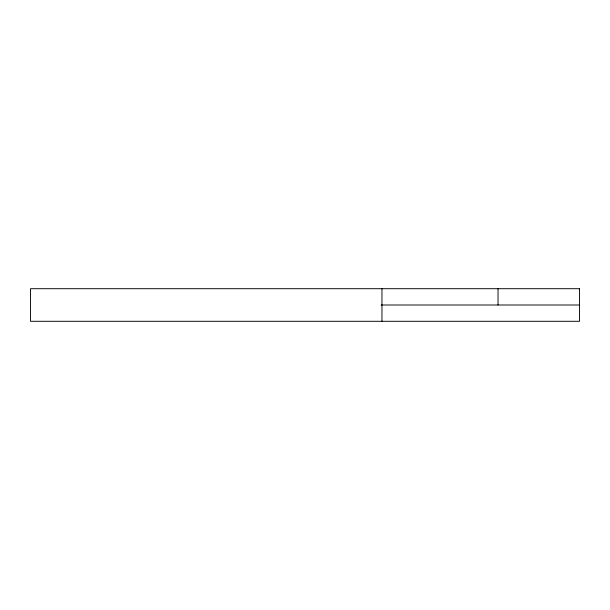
<?xml version="1.0" encoding="UTF-8"?>
<svg xmlns="http://www.w3.org/2000/svg" width="610" height="610" viewBox="0 0 610 610"><rect width="100%" height="100%" fill="white"/><g stroke="black" fill="none" stroke-linecap="round" stroke-linejoin="round"><path stroke-width="0.91" d="M381.219 305L579.5 305M498.034 288.705L498.034 305M381.959 288.705L381.959 321.295M579.5 288.705L30.5 288.705L30.5 321.295L579.5 321.295L579.5 288.705"/></g></svg>
